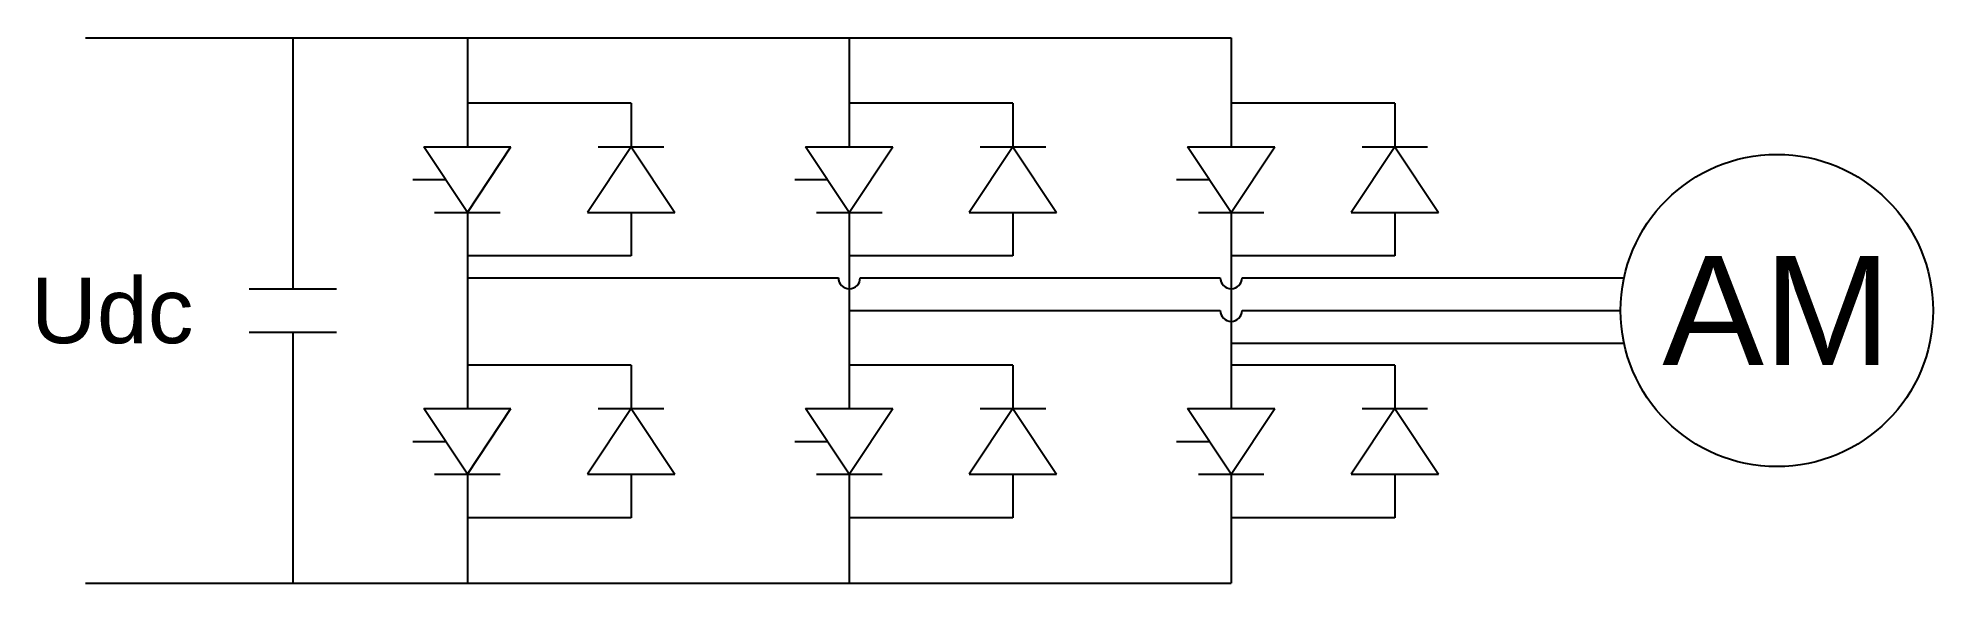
# Model space of a CAD drawing. Header units: millimetres. Extents: x 766 to 5108, y 500 to 1750.
import ezdxf

# ---------------------------------------------------------------- set-up
doc = ezdxf.new("R2010")
doc.units = ezdxf.units.MM
doc.styles.get("Standard").update_dxf_attribs({"font": 'arial.ttf'})

msp = doc.modelspace()

# ---------------------------------------------------------------- linework, layer by layer
for p, q in [((875, 1750), (3500, 1750)), ((1350, 1750), (1350, 1175)), ((1750, 1750), (1750, 1500)), ((2625, 1750), (2625, 1500)), ((3500, 1750), (3500, 1500)), ((2125, 1600), (1750, 1600)), ((2125, 1600), (2125, 1500)), ((3000, 1600), (2625, 1600)), ((3000, 1600), (3000, 1500)), ((3875, 1600), (3500, 1600)), ((3875, 1600), (3875, 1500)), ((1650, 1500), (1850, 1500)), ((1750, 1350), (1650, 1500)), ((1750, 1350), (1850, 1500)), ((2125, 1500), (2025, 1350)), ((2050, 1500), (2200, 1500)), ((2125, 1500), (2225, 1350)), ((2525, 1500), (2725, 1500)), ((2625, 1350), (2525, 1500)), ((2625, 1350), (2725, 1500)), ((3000, 1500), (2900, 1350)), ((2925, 1500), (3075, 1500)), ((3000, 1500), (3100, 1350)), ((3400, 1500), (3600, 1500)), ((3500, 1350), (3400, 1500)), ((3500, 1350), (3600, 1500)), ((3875, 1500), (3775, 1350)), ((3800, 1500), (3950, 1500)), ((3875, 1500), (3975, 1350)), ((1625, 1425), (1700, 1425)), ((2500, 1425), (2575, 1425)), ((3375, 1425), (3450, 1425)), ((1675, 1350), (1825, 1350)), ((1750, 1350), (1750, 900)), ((2025, 1350), (2225, 1350)), ((2125, 1350), (2125, 1250)), ((2550, 1350), (2700, 1350)), ((2625, 1350), (2625, 900)), ((2900, 1350), (3100, 1350)), ((3000, 1350), (3000, 1250)), ((3425, 1350), (3575, 1350)), ((3500, 1350), (3500, 900)), ((3775, 1350), (3975, 1350)), ((3875, 1350), (3875, 1250)), ((2125, 1250), (1750, 1250)), ((3000, 1250), (2625, 1250)), ((3875, 1250), (3500, 1250)), ((1250, 1175), (1450, 1175)), ((1750, 1200), (2600, 1200)), ((2650, 1200), (3475, 1200)), ((3525, 1200), (4400, 1200)), ((2625, 1125), (3475, 1125)), ((3525, 1125), (4392.1, 1125)), ((1250, 1075), (1450, 1075)), ((1350, 1075), (1350, 500)), ((3500, 1050), (4400, 1050)), ((2125, 1000), (1750, 1000)), ((2125, 1000), (2125, 900)), ((3000, 1000), (2625, 1000)), ((3000, 1000), (3000, 900)), ((3875, 1000), (3500, 1000)), ((3875, 1000), (3875, 900)), ((1650, 900), (1850, 900)), ((1750, 750), (1650, 900)), ((1750, 750), (1850, 900)), ((2125, 900), (2025, 750)), ((2050, 900), (2200, 900)), ((2125, 900), (2225, 750)), ((2525, 900), (2725, 900)), ((2625, 750), (2525, 900)), ((2625, 750), (2725, 900)), ((3000, 900), (2900, 750)), ((2925, 900), (3075, 900)), ((3000, 900), (3100, 750)), ((3400, 900), (3600, 900)), ((3500, 750), (3400, 900)), ((3500, 750), (3600, 900)), ((3875, 900), (3775, 750)), ((3800, 900), (3950, 900)), ((3875, 900), (3975, 750)), ((1625, 825), (1700, 825)), ((2500, 825), (2575, 825)), ((3375, 825), (3450, 825)), ((1675, 750), (1825, 750)), ((1750, 750), (1750, 500)), ((2025, 750), (2225, 750)), ((2125, 750), (2125, 650)), ((2550, 750), (2700, 750)), ((2625, 750), (2625, 500)), ((2900, 750), (3100, 750)), ((3000, 750), (3000, 650)), ((3425, 750), (3575, 750)), ((3500, 750), (3500, 500)), ((3775, 750), (3975, 750)), ((3875, 750), (3875, 650)), ((2125, 650), (1750, 650)), ((3000, 650), (2625, 650)), ((3875, 650), (3500, 650)), ((875, 500), (3500, 500))]:
    msp.add_line(p, q)
msp.add_circle((4750, 1125), 357.9)
for centre in [(2625, 1200), (3500, 1200), (3500, 1125)]:
    msp.add_arc(centre, 25, 180, 0)

# ---------------------------------------------------------------- texts
for s, height, p in [('AM', 250, (4487.5, 1000)), ('Udc', 150, (750, 1050))]:
    msp.add_text(s, height=height).set_placement(p)

doc.saveas('drawing.dxf')
